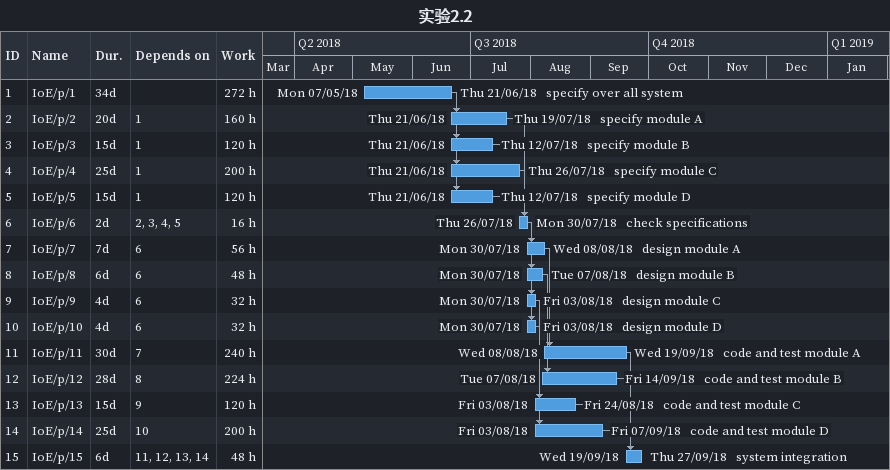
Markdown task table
实验2.2

| ID | Task | Duration | Start | Finish | Predecessors | Resources | Work (h) |
|---|---|---|---|---|---|---|---|
| 1 | IoE/p/1 | 34d | 2018-05-07 | 2018-06-21 |  | specify over all system | 272 |
| 2 | IoE/p/2 | 20d | 2018-06-21 | 2018-07-19 | 1 | specify module A | 160 |
| 3 | IoE/p/3 | 15d | 2018-06-21 | 2018-07-12 | 1 | specify module B | 120 |
| 4 | IoE/p/4 | 25d | 2018-06-21 | 2018-07-26 | 1 | specify module C | 200 |
| 5 | IoE/p/5 | 15d | 2018-06-21 | 2018-07-12 | 1 | specify module D | 120 |
| 6 | IoE/p/6 | 2d | 2018-07-26 | 2018-07-30 | 2, 3, 4, 5 | check specifications | 16 |
| 7 | IoE/p/7 | 7d | 2018-07-30 | 2018-08-08 | 6 | design module A | 56 |
| 8 | IoE/p/8 | 6d | 2018-07-30 | 2018-08-07 | 6 | design module B | 48 |
| 9 | IoE/p/9 | 4d | 2018-07-30 | 2018-08-03 | 6 | design module C | 32 |
| 10 | IoE/p/10 | 4d | 2018-07-30 | 2018-08-03 | 6 | design module D | 32 |
| 11 | IoE/p/11 | 30d | 2018-08-08 | 2018-09-19 | 7 | code and test module A | 240 |
| 12 | IoE/p/12 | 28d | 2018-08-07 | 2018-09-14 | 8 | code and test module B | 224 |
| 13 | IoE/p/13 | 15d | 2018-08-03 | 2018-08-24 | 9 | code and test module C | 120 |
| 14 | IoE/p/14 | 25d | 2018-08-03 | 2018-09-07 | 10 | code and test module D | 200 |
| 15 | IoE/p/15 | 6d | 2018-09-19 | 2018-09-27 | 11, 12, 13, 14 | system integration | 48 |
